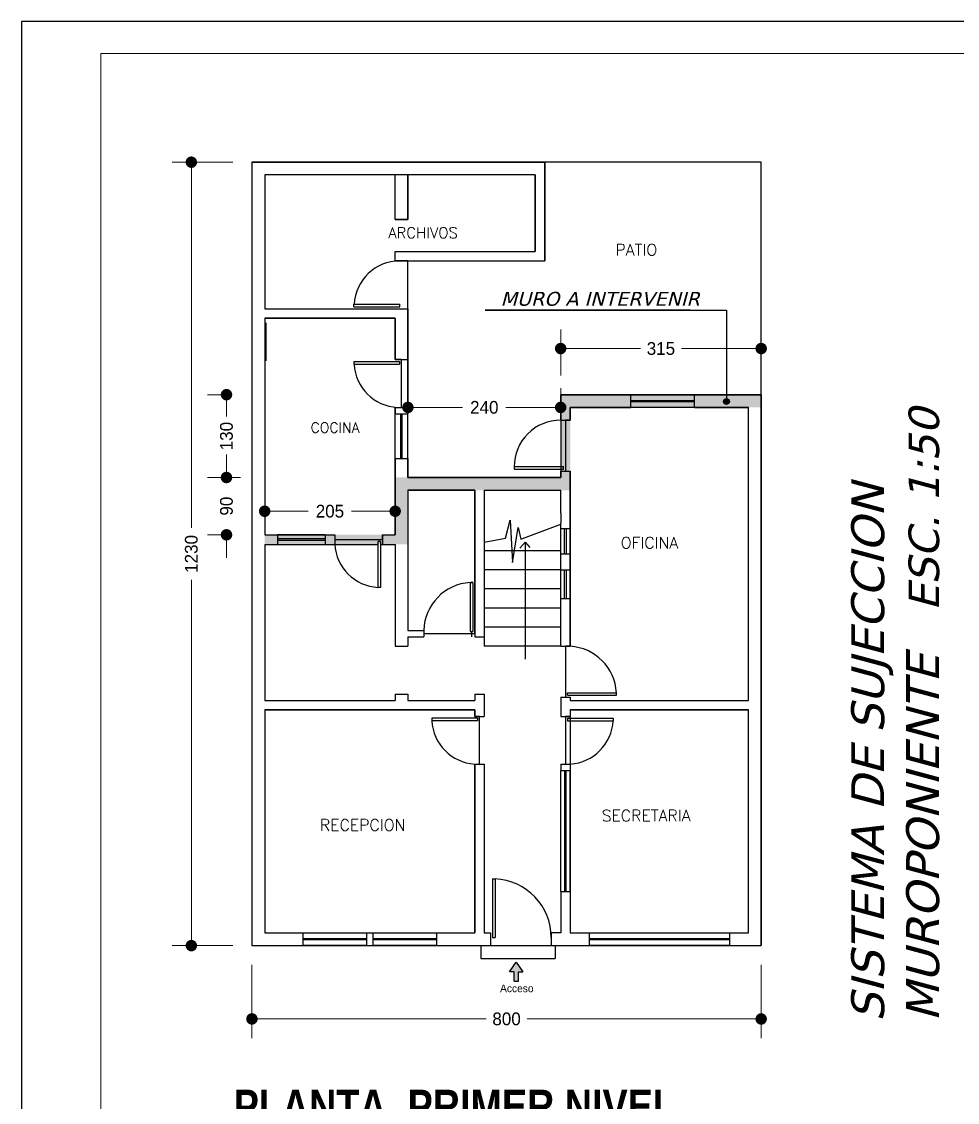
# Model space of a CAD drawing. Header units: millimetres. Extents: x 16 to 499, y 22 to 82.
# Drawn here: x 381.93 to 411.33, y 47.69 to 81.63 of the extents above; entities that cross this region are included whole.
import ezdxf

# ---------------------------------------------------------------- set-up
doc = ezdxf.new("R2010")
doc.units = ezdxf.units.MM
doc.layers.get('DEFPOINTS').update_dxf_attribs({"color": 52})
doc.layers.add('08', color=8, linetype='Continuous')
doc.layers.add('MUROS', color=7, linetype='Continuous', lineweight=18)
doc.styles.add('1', font='romans.shx', dxfattribs={"height": 40})
doc.styles.add('ROMANS', font='romans.shx', dxfattribs={"width": 0.9})
doc.styles.add('ROMANTICITALIC', font='romi____.pfb')
doc.dimstyles.get("Standard").update_dxf_attribs({"dimtxt": 0.2, "dimasz": 0.18, "dimexe": 0.3, "dimexo": 0.3, "dimgap": 0.09, "dimtad": 0, "dimdec": 0, "dimlfac": 100, "dimzin": 0, "dimdsep": 46, "dimtxsty": 'Standard', "dimblk": 'DOT', "dimcen": 0, "dimclrd": 2, "dimclre": 2, "dimclrt": 1, "dimadec": 0, "dimazin": 0, "dimtfac": 1, "dimtdec": 0, "dimtix": 1, "dimtofl": 0, "dimtmove": 0, "dimatfit": 0, "dimfxl": 1, "dimtolj": 1, "dimtzin": 0, "dimlwd": 5, "dimlwe": 5, "dimarcsym": 0})

# ---------------------------------------------------------------- blocks, each defined once
blk = doc.blocks.new('_Dot')
at = {"color": 0, "linetype": 'ByBlock', "lineweight": -2}
blk.add_line((-0.5, 0), (-1, 0), dxfattribs=at)
at = {"color": 0, "linetype": 'ByBlock', "lineweight": 40, "const_width": 0.5}
blk.add_lwpolyline([(-0.25, 0, 1), (0.25, 0, 1)], format="xyb", close=True, dxfattribs=at)
blk = doc.blocks.new('*D45')
at = {"color": 2, "lineweight": 5, "transparency": 16777216}
for p, q in [((215.377, 129.018), (214.425, 129.018)), ((214.725, 128.838), (214.725, 123.275)), ((214.725, 116.898), (214.725, 122.461)), ((215.377, 116.718), (214.425, 116.718))]:
    blk.add_line(p, q, dxfattribs=at)
at = {"layer": 'DEFPOINTS', "color": 0, "transparency": 16777216}
for p in [(214.725, 129.018), (215.677, 129.018), (215.677, 116.718)]:
    blk.add_point(p, dxfattribs=at)
at = {"color": 2, "lineweight": 5, "transparency": 16777216, "xscale": 0.18, "yscale": 0.18, "zscale": 0.18}
for p, rotation in [((214.725, 129.018), 90), ((214.725, 116.718), 270)]:
    blk.add_blockref('_Dot', p, dxfattribs=dict(at, rotation=rotation))
at = {"color": 1, "transparency": 16777216, "insert": (214.725, 122.868), "char_height": 0.2, "attachment_point": 5, "rotation": 90}
blk.add_mtext('\\A1;1230', dxfattribs=at)
blk = doc.blocks.new('*D65')
at = {"color": 2, "lineweight": 5, "transparency": 16777216}
for p, q in [((215.677, 116.418), (215.677, 115.267)), ((223.677, 116.418), (223.677, 115.267)), ((215.857, 115.567), (219.354, 115.567)), ((223.497, 115.567), (220.001, 115.567))]:
    blk.add_line(p, q, dxfattribs=at)
at = {"layer": 'DEFPOINTS', "color": 0, "transparency": 16777216}
for p in [(215.677, 116.718), (223.677, 116.718), (223.677, 115.567)]:
    blk.add_point(p, dxfattribs=at)
at = {"color": 2, "lineweight": 5, "transparency": 16777216, "xscale": 0.18, "yscale": 0.18, "zscale": 0.18, "rotation": 180}
blk.add_blockref('_Dot', (215.677, 115.567), dxfattribs=at)
at = {"color": 2, "lineweight": 5, "transparency": 16777216, "xscale": 0.18, "yscale": 0.18, "zscale": 0.18}
blk.add_blockref('_Dot', (223.677, 115.567), dxfattribs=at)
at = {"color": 1, "transparency": 16777216, "insert": (219.677, 115.567), "char_height": 0.2, "attachment_point": 5}
blk.add_mtext('\\A1;800', dxfattribs=at)
blk = doc.blocks.new('*D66')
at = {"color": 2, "lineweight": 5, "transparency": 16777216}
for p, q in [((220.527, 125.668), (220.527, 126.392)), ((223.677, 125.668), (223.677, 126.392)), ((220.707, 126.092), (221.779, 126.092)), ((223.497, 126.092), (222.426, 126.092))]:
    blk.add_line(p, q, dxfattribs=at)
at = {"layer": 'DEFPOINTS', "color": 0, "transparency": 16777216}
for p in [(223.677, 126.092), (220.527, 125.368), (223.677, 125.368)]:
    blk.add_point(p, dxfattribs=at)
at = {"color": 2, "lineweight": 5, "transparency": 16777216, "xscale": 0.18, "yscale": 0.18, "zscale": 0.18, "rotation": 180}
blk.add_blockref('_Dot', (220.527, 126.092), dxfattribs=at)
at = {"color": 2, "lineweight": 5, "transparency": 16777216, "xscale": 0.18, "yscale": 0.18, "zscale": 0.18}
blk.add_blockref('_Dot', (223.677, 126.092), dxfattribs=at)
at = {"color": 1, "transparency": 16777216, "insert": (222.102, 126.092), "char_height": 0.2, "attachment_point": 5}
blk.add_mtext('\\A1;315', dxfattribs=at)
blk = doc.blocks.new('*D67')
at = {"color": 2, "lineweight": 5, "transparency": 16777216}
for p, q in [((218.127, 124.368), (218.127, 125.468)), ((220.527, 124.368), (220.527, 125.468)), ((218.307, 125.168), (218.987, 125.168)), ((220.347, 125.168), (219.667, 125.168))]:
    blk.add_line(p, q, dxfattribs=at)
at = {"layer": 'DEFPOINTS', "color": 0, "transparency": 16777216}
for p in [(220.527, 125.168), (218.127, 124.068), (220.527, 124.068)]:
    blk.add_point(p, dxfattribs=at)
at = {"color": 2, "lineweight": 5, "transparency": 16777216, "xscale": 0.18, "yscale": 0.18, "zscale": 0.18, "rotation": 180}
blk.add_blockref('_Dot', (218.127, 125.168), dxfattribs=at)
at = {"color": 2, "lineweight": 5, "transparency": 16777216, "xscale": 0.18, "yscale": 0.18, "zscale": 0.18}
blk.add_blockref('_Dot', (220.527, 125.168), dxfattribs=at)
at = {"color": 1, "transparency": 16777216, "insert": (219.327, 125.168), "char_height": 0.2, "attachment_point": 5}
blk.add_mtext('\\A1;240', dxfattribs=at)
blk = doc.blocks.new('*D68')
at = {"color": 2, "lineweight": 5, "transparency": 16777216}
for p, q in [((215.877, 123.468), (215.877, 123.838)), ((217.927, 123.468), (217.927, 123.838)), ((216.057, 123.538), (216.562, 123.538)), ((217.747, 123.538), (217.242, 123.538))]:
    blk.add_line(p, q, dxfattribs=at)
at = {"layer": 'DEFPOINTS', "color": 0, "transparency": 16777216}
for p in [(217.927, 123.538), (215.877, 123.168), (217.927, 123.168)]:
    blk.add_point(p, dxfattribs=at)
at = {"color": 2, "lineweight": 5, "transparency": 16777216, "xscale": 0.18, "yscale": 0.18, "zscale": 0.18, "rotation": 180}
blk.add_blockref('_Dot', (215.877, 123.538), dxfattribs=at)
at = {"color": 2, "lineweight": 5, "transparency": 16777216, "xscale": 0.18, "yscale": 0.18, "zscale": 0.18}
blk.add_blockref('_Dot', (217.927, 123.538), dxfattribs=at)
at = {"color": 1, "transparency": 16777216, "insert": (216.902, 123.538), "char_height": 0.2, "attachment_point": 5}
blk.add_mtext('\\A1;205', dxfattribs=at)
blk = doc.blocks.new('*D69')
at = {"color": 2, "lineweight": 5, "transparency": 16777216}
for p, q in [((215.277, 124.248), (215.277, 124.428)), ((215.499, 124.068), (214.977, 124.068)), ((215.299, 123.168), (214.977, 123.168)), ((215.277, 122.988), (215.277, 122.808))]:
    blk.add_line(p, q, dxfattribs=at)
at = {"layer": 'DEFPOINTS', "color": 0, "transparency": 16777216}
for p in [(215.277, 124.068), (215.799, 124.068), (215.599, 123.168)]:
    blk.add_point(p, dxfattribs=at)
at = {"color": 2, "lineweight": 5, "transparency": 16777216, "xscale": 0.18, "yscale": 0.18, "zscale": 0.18}
for p, rotation in [((215.277, 124.068), 270), ((215.277, 123.168), 90)]:
    blk.add_blockref('_Dot', p, dxfattribs=dict(at, rotation=rotation))
at = {"color": 1, "transparency": 16777216, "insert": (215.277, 123.618), "char_height": 0.2, "attachment_point": 5, "rotation": 90}
blk.add_mtext('\\A1;90', dxfattribs=at)
blk = doc.blocks.new('*D70')
at = {"color": 2, "lineweight": 5, "transparency": 16777216}
for p, q in [((215.323, 125.368), (214.977, 125.368)), ((215.277, 125.188), (215.277, 125.025)), ((215.277, 124.248), (215.277, 124.411)), ((215.323, 124.068), (214.977, 124.068))]:
    blk.add_line(p, q, dxfattribs=at)
at = {"layer": 'DEFPOINTS', "color": 0, "transparency": 16777216}
for p in [(215.277, 125.368), (215.623, 125.368), (215.623, 124.068)]:
    blk.add_point(p, dxfattribs=at)
at = {"color": 2, "lineweight": 5, "transparency": 16777216, "xscale": 0.18, "yscale": 0.18, "zscale": 0.18}
for p, rotation in [((215.277, 125.368), 90), ((215.277, 124.068), 270)]:
    blk.add_blockref('_Dot', p, dxfattribs=dict(at, rotation=rotation))
at = {"color": 1, "transparency": 16777216, "insert": (215.277, 124.718), "char_height": 0.2, "attachment_point": 5, "rotation": 90}
blk.add_mtext('\\A1;130', dxfattribs=at)
blk = doc.blocks.new('PLANTA PRIMER NIVEL')
blk.add_hatch(color=6).paths.add_polyline_path([(219.794, 116.309), (219.794, 116.159), (219.864, 116.159), (219.864, 116.309), (219.934, 116.309), (219.829, 116.459), (219.724, 116.309)])
at = {"color": 2}
for p, q in [((215.677, 129.018), (215.677, 116.718)), ((215.677, 129.018), (220.277, 129.018)), ((220.277, 129.018), (220.277, 127.468)), ((217.927, 128.818), (215.877, 128.818)), ((215.877, 128.818), (215.877, 126.718)), ((217.927, 128.118), (217.927, 128.818)), ((218.127, 128.118), (218.127, 128.818)), ((220.127, 128.818), (218.127, 128.818)), ((220.127, 128.818), (220.127, 127.618)), ((217.927, 128.118), (218.127, 128.118)), ((217.927, 127.618), (220.127, 127.618)), ((217.927, 127.468), (217.927, 127.618)), ((217.927, 127.468), (220.277, 127.468)), ((215.877, 126.718), (218.127, 126.718)), ((218.127, 126.718), (218.127, 125.918)), ((215.877, 126.568), (215.877, 123.168)), ((215.877, 126.568), (217.927, 126.568)), ((217.927, 126.568), (217.927, 125.918)), ((217.927, 125.918), (218.127, 125.918)), ((220.527, 125.368), (221.627, 125.368)), ((220.527, 124.968), (220.527, 125.368)), ((221.627, 125.168), (221.627, 125.368)), ((222.627, 125.368), (223.677, 125.368)), ((222.627, 125.168), (222.627, 125.368)), ((223.677, 125.368), (223.677, 116.718)), ((220.677, 125.168), (221.627, 125.168)), ((220.677, 124.968), (220.677, 125.168)), ((222.627, 125.168), (223.477, 125.168)), ((223.477, 120.568), (223.477, 125.168)), ((220.527, 124.968), (220.677, 124.968)), ((217.927, 124.368), (217.927, 123.168)), ((217.927, 124.368), (218.127, 124.368)), ((218.127, 124.368), (218.127, 124.068)), ((218.127, 124.068), (220.527, 124.068)), ((220.527, 124.068), (220.527, 124.168)), ((220.527, 124.168), (220.677, 124.168)), ((220.677, 123.268), (220.677, 124.168)), ((218.127, 123.868), (218.127, 121.668)), ((218.127, 123.868), (219.177, 123.868)), ((219.177, 123.868), (219.177, 121.568)), ((219.327, 123.868), (219.327, 121.568)), ((219.327, 123.868), (220.527, 123.868)), ((220.527, 123.509), (220.527, 123.868)), ((220.527, 123.509), (220.527, 123.353)), ((220.527, 123.268), (220.527, 123.353)), ((220.527, 123.268), (220.677, 123.268)), ((215.877, 123.168), (216.077, 123.168)), ((215.877, 123.018), (215.877, 120.568)), ((215.877, 123.018), (216.077, 123.018)), ((216.077, 123.168), (216.077, 123.018)), ((216.827, 123.168), (216.977, 123.168)), ((216.827, 123.168), (216.827, 123.018)), ((216.827, 123.018), (216.977, 123.018)), ((216.977, 123.168), (216.977, 123.018)), ((217.727, 123.168), (217.927, 123.168)), ((217.727, 123.168), (217.727, 123.018)), ((217.727, 123.018), (217.927, 123.018)), ((217.927, 123.018), (217.927, 121.418)), ((220.527, 122.618), (220.527, 122.868)), ((220.527, 122.868), (220.677, 122.868)), ((220.677, 122.618), (220.677, 122.868)), ((220.527, 122.618), (220.677, 122.618)), ((220.527, 121.418), (220.527, 122.168)), ((220.527, 122.168), (220.677, 122.168)), ((220.677, 121.418), (220.677, 122.168)), ((218.127, 121.668), (218.377, 121.668)), ((218.377, 121.668), (218.377, 121.568)), ((218.127, 121.568), (218.377, 121.568)), ((218.127, 121.568), (218.127, 121.418)), ((219.177, 121.568), (219.327, 121.568)), ((217.927, 121.418), (218.127, 121.418)), ((220.527, 121.418), (220.677, 121.418)), ((217.927, 120.668), (217.927, 120.568)), ((217.927, 120.668), (218.127, 120.668)), ((218.127, 120.668), (218.127, 120.568)), ((219.177, 120.668), (219.177, 120.568)), ((219.177, 120.668), (219.327, 120.668)), ((219.327, 120.668), (219.327, 120.318)), ((215.877, 120.568), (217.927, 120.568)), ((218.127, 120.568), (219.177, 120.568)), ((220.527, 120.618), (220.527, 120.318)), ((220.527, 120.618), (220.677, 120.618)), ((220.677, 120.618), (220.677, 120.568)), ((220.677, 120.568), (223.477, 120.568)), ((215.877, 120.418), (219.177, 120.418)), ((215.877, 120.418), (215.877, 116.918)), ((219.177, 120.418), (219.177, 120.318)), ((219.177, 120.318), (219.327, 120.318)), ((220.527, 120.318), (220.677, 120.318)), ((220.677, 120.418), (223.477, 120.418)), ((220.677, 120.418), (220.677, 120.318)), ((223.477, 116.918), (223.477, 120.418)), ((219.177, 119.568), (219.177, 116.918)), ((219.177, 119.568), (219.327, 119.568)), ((219.327, 119.568), (219.327, 116.918)), ((220.527, 117.568), (220.527, 116.918)), ((220.527, 117.568), (220.677, 117.568)), ((220.677, 117.568), (220.677, 116.918)), ((215.877, 116.918), (216.477, 116.918)), ((216.477, 116.918), (216.477, 116.718)), ((218.577, 116.918), (219.177, 116.918)), ((218.577, 116.918), (218.577, 116.718)), ((219.327, 116.918), (219.427, 116.918)), ((219.427, 116.918), (219.427, 116.718)), ((220.377, 116.918), (220.377, 116.718)), ((220.527, 116.918), (220.377, 116.918)), ((220.677, 116.918), (220.977, 116.918)), ((220.977, 116.918), (220.977, 116.718)), ((223.177, 116.918), (223.177, 116.718)), ((223.177, 116.918), (223.477, 116.918)), ((215.677, 116.718), (216.477, 116.718)), ((218.577, 116.718), (219.427, 116.718)), ((220.377, 116.718), (220.977, 116.718)), ((223.177, 116.718), (223.677, 116.718))]:
    blk.add_line(p, q, dxfattribs=at)
at = {"color": 1}
for p, q in [((223.677, 129.018), (220.277, 129.018)), ((223.677, 125.368), (223.677, 129.018)), ((218.127, 126.718), (218.127, 127.468)), ((217.28, 126.788), (218, 126.788)), ((217.28, 126.748), (217.28, 126.788)), ((218, 126.748), (218, 126.788)), ((217.28, 126.748), (218, 126.748)), ((215.899, 125.897), (215.899, 126.497)), ((218.127, 125.918), (218.127, 125.168)), ((217.277, 125.888), (217.997, 125.888)), ((217.277, 125.888), (217.277, 125.848)), ((217.277, 125.848), (217.997, 125.848)), ((217.997, 125.888), (217.997, 125.848)), ((221.627, 125.278), (222.627, 125.278)), ((222.627, 125.258), (221.627, 125.258)), ((218.017, 124.368), (218.017, 125.068)), ((218.037, 124.368), (218.037, 125.068)), ((220.527, 124.968), (220.527, 124.238)), ((219.798, 124.238), (220.572, 124.238)), ((219.798, 124.238), (219.798, 124.198)), ((220.572, 124.198), (220.572, 124.238)), ((219.798, 124.198), (220.572, 124.198)), ((220.527, 124.198), (220.527, 124.168)), ((220.587, 122.868), (220.587, 123.268)), ((220.617, 122.868), (220.617, 123.268)), ((216.827, 123.103), (216.077, 123.103)), ((216.077, 123.083), (216.827, 123.083)), ((216.977, 123.018), (217.657, 123.018)), ((217.657, 123.063), (217.657, 122.343)), ((217.697, 123.063), (217.657, 123.063)), ((217.697, 123.063), (217.697, 122.343)), ((217.697, 123.018), (217.727, 123.018)), ((220.527, 122.918), (219.327, 122.918)), ((220.527, 122.618), (219.327, 122.618)), ((220.587, 122.168), (220.587, 122.618)), ((220.617, 122.168), (220.617, 122.618)), ((217.697, 122.343), (217.657, 122.343)), ((219.107, 122.418), (219.107, 121.648)), ((219.107, 122.418), (219.147, 122.418)), ((219.147, 122.418), (219.147, 121.648)), ((220.527, 122.318), (219.327, 122.318)), ((220.527, 122.018), (219.327, 122.018)), ((220.527, 121.718), (219.327, 121.718)), ((219.107, 121.648), (219.147, 121.648)), ((219.327, 121.568), (219.327, 121.418)), ((220.527, 121.418), (219.327, 121.418)), ((220.632, 120.688), (221.402, 120.688)), ((220.632, 120.648), (220.632, 120.688)), ((220.632, 120.648), (221.402, 120.648)), ((221.402, 120.648), (221.402, 120.688)), ((219.222, 120.288), (218.502, 120.288)), ((218.502, 120.288), (218.502, 120.248)), ((219.222, 120.248), (218.502, 120.248)), ((219.222, 120.288), (219.222, 120.248)), ((220.632, 120.288), (221.352, 120.288)), ((220.632, 120.288), (220.632, 120.248)), ((220.632, 120.248), (221.352, 120.248)), ((221.352, 120.288), (221.352, 120.248)), ((220.592, 117.568), (220.592, 119.468)), ((220.612, 117.568), (220.612, 119.468)), ((219.457, 117.768), (219.457, 116.848)), ((219.457, 117.768), (219.497, 117.768)), ((219.497, 117.768), (219.497, 116.848)), ((216.477, 116.828), (217.477, 116.828)), ((217.477, 116.808), (216.477, 116.808)), ((217.577, 116.828), (218.577, 116.828)), ((218.577, 116.808), (217.577, 116.808)), ((219.457, 116.848), (219.497, 116.848)), ((220.977, 116.828), (223.177, 116.828)), ((223.177, 116.808), (220.977, 116.808)), ((219.427, 116.718), (220.377, 116.718))]:
    blk.add_line(p, q, dxfattribs=at)
at = {"color": 6}
for p, q in [((221.627, 125.368), (222.627, 125.368)), ((217.927, 124.368), (217.927, 125.068)), ((218.127, 124.368), (218.127, 125.068)), ((222.627, 125.168), (221.627, 125.168)), ((219.662, 123.114), (219.733, 123.397)), ((219.733, 123.397), (219.768, 122.731)), ((219.768, 122.731), (219.86, 123.284)), ((219.86, 123.284), (219.903, 123.099)), ((219.903, 123.099), (220.527, 123.336)), ((220.527, 122.868), (220.527, 123.268)), ((220.677, 122.868), (220.677, 123.268)), ((216.827, 123.168), (216.077, 123.168)), ((216.077, 123.018), (216.827, 123.018)), ((219.327, 123.05), (219.662, 123.114)), ((219.97, 123.051), (219.885, 122.957)), ((219.97, 123.051), (219.97, 121.215)), ((219.97, 123.051), (220.045, 122.967)), ((220.527, 122.168), (220.527, 122.618)), ((220.677, 122.168), (220.677, 122.618)), ((219.129, 122.433), (219.129, 122.418)), ((219.129, 121.634), (219.129, 121.648)), ((219.129, 121.568), (219.129, 121.634)), ((220.527, 117.568), (220.527, 119.468)), ((220.677, 117.568), (220.677, 119.468)), ((216.477, 116.918), (217.477, 116.918)), ((217.577, 116.918), (218.577, 116.918)), ((220.977, 116.918), (223.177, 116.918)), ((217.477, 116.718), (216.477, 116.718)), ((218.577, 116.718), (217.577, 116.718)), ((219.275, 116.718), (219.275, 116.518)), ((220.443, 116.718), (220.443, 116.518)), ((223.177, 116.718), (220.977, 116.718)), ((219.275, 116.518), (220.443, 116.518)), ((219.724, 116.309), (219.829, 116.459)), ((219.829, 116.459), (219.934, 116.309)), ((219.794, 116.309), (219.724, 116.309)), ((219.794, 116.159), (219.794, 116.309)), ((219.864, 116.159), (219.864, 116.309)), ((219.864, 116.309), (219.934, 116.309)), ((219.794, 116.159), (219.864, 116.159))]:
    blk.add_line(p, q, dxfattribs=at)
at = {"color": 3}
for p, q in [((217.927, 125.168), (217.927, 125.068)), ((217.927, 125.168), (218.127, 125.168)), ((217.927, 125.068), (218.127, 125.068)), ((218.127, 125.168), (218.127, 125.068)), ((220.527, 119.568), (220.527, 119.468)), ((220.527, 119.568), (220.677, 119.568)), ((220.527, 119.468), (220.677, 119.468)), ((220.677, 119.568), (220.677, 119.468)), ((217.477, 116.918), (217.477, 116.718)), ((217.477, 116.918), (217.577, 116.918)), ((217.577, 116.918), (217.577, 116.718)), ((217.477, 116.718), (217.577, 116.718))]:
    blk.add_line(p, q, dxfattribs=at)
for points in [[(215.677, 129.018), (215.677, 116.718), (223.677, 116.718), (223.677, 125.368), (220.527, 125.368), (220.527, 124.068), (218.127, 124.068), (218.127, 127.468), (220.277, 127.468), (220.277, 129.018), (215.677, 129.018)], [(215.877, 128.818), (215.877, 126.718), (218.127, 126.718), (218.127, 127.468), (217.927, 127.468), (217.927, 127.618), (220.127, 127.618), (220.127, 128.818), (218.127, 128.818), (218.127, 128.118), (217.927, 128.118), (217.927, 128.818), (215.877, 128.818)], [(215.877, 128.818), (215.877, 126.718), (218.127, 126.718), (218.127, 127.468), (217.927, 127.468), (217.927, 127.618), (220.127, 127.618), (220.127, 128.818), (215.877, 128.818)], [(216.977, 123.093), (217.727, 123.093), (217.727, 123.168), (217.927, 123.168), (217.927, 125.168), (218.027, 125.168), (218.027, 125.918), (217.927, 125.918), (217.927, 126.568), (215.877, 126.568), (215.877, 123.168), (216.977, 123.168), (216.977, 123.093)], [(220.602, 121.418), (220.602, 120.618), (220.677, 120.618), (220.677, 120.568), (223.477, 120.568), (223.477, 125.168), (220.677, 125.168), (220.677, 124.968), (220.602, 124.968), (220.602, 124.168), (220.677, 124.168), (220.677, 121.418), (220.602, 121.418)], [(218.377, 121.618), (219.177, 121.618), (219.177, 123.868), (218.127, 123.868), (218.127, 121.668), (218.377, 121.668), (218.377, 121.618)], [(219.252, 119.568), (219.252, 120.318), (219.177, 120.318), (219.177, 120.418), (215.877, 120.418), (215.877, 116.918), (219.177, 116.918), (219.177, 119.568), (219.252, 119.568)], [(220.677, 116.918), (223.477, 116.918), (223.477, 120.418), (220.677, 120.418), (220.677, 120.318), (220.602, 120.318), (220.602, 119.568), (220.677, 119.568), (220.677, 116.918)], [(220.677, 120.418), (220.677, 116.918), (223.477, 116.918), (223.477, 120.418), (220.677, 120.418)]]:
    blk.add_lwpolyline(points)
at = {"color": 6}
for centre, radius, start, end in [((218, 126.748), 0.72, 90.1605, 176.8202), ((218.001, 125.888), 0.721, 183.5763, 266.8202), ((220.527, 124.238), 0.73, 90, 180.0389), ((217.697, 123.063), 0.721, 183.5763, 266.8202), ((219.147, 121.648), 0.771, 92.9737, 178.5121), ((220.632, 120.648), 0.771, 2.9737, 86.6553), ((219.222, 120.288), 0.721, 183.1798, 266.4237), ((220.632, 120.288), 0.721, 273.5763, 356.8202), ((219.457, 116.848), 0.92, 359.7806, 87.5104)]:
    blk.add_arc(centre, radius, start, end, dxfattribs=at)
at = {"color": 3}
for s, height, style, p in [('ARCHIVOS', 0.17, 'ROMANS', (217.818, 127.825)), ('PATIO', 0.18, 'ROMANS', (221.387, 127.553)), ('COCINA', 0.16, 'ROMANS', (216.599, 124.771)), ('OFICINA', 0.18, 'ROMANS', (221.471, 122.953)), ('SECRETARIA', 0.18, 'ROMANS', (221.171, 118.67)), ('RECEPCION', 0.18, 'ROMANS', (216.745, 118.522)), ('Acceso', 0.12, 'ROMANTICITALIC', (219.575, 115.987))]:
    blk.add_text(s, height=height, dxfattribs=dict(at, style=style)).set_placement(p)
dim = blk.add_linear_dim(base=(214.725, 129.018), p1=(215.677, 116.718), p2=(215.677, 129.018), angle=90, dimstyle='Standard')
dim.commit()
dim.dimension.update_dxf_attribs({"geometry": '*D45', "text_midpoint": (214.725, 122.868)})
at = {"color": 2}
for base, p1, p2, picture, middle in [((223.677, 126.092), (220.527, 125.368), (223.677, 125.368), '*D66', (222.102, 126.092)), ((220.527, 125.168), (218.127, 124.068), (220.527, 124.068), '*D67', (219.327, 125.168)), ((217.927, 123.538), (215.877, 123.168), (217.927, 123.168), '*D68', (216.902, 123.538)), ((223.677, 115.567), (215.677, 116.718), (223.677, 116.718), '*D65', (219.677, 115.567))]:
    dim = blk.add_linear_dim(base=base, p1=p1, p2=p2, dimstyle='Standard', dxfattribs=at)
    dim.commit()
    dim.dimension.update_dxf_attribs({"geometry": picture, "text_midpoint": middle})
for base, p1, p2, picture, middle in [((215.277, 125.368), (215.623, 124.068), (215.623, 125.368), '*D70', (215.277, 124.718)), ((215.277, 124.068), (215.599, 123.168), (215.799, 124.068), '*D69', (215.277, 123.618))]:
    dim = blk.add_linear_dim(base=base, p1=p1, p2=p2, angle=90, dimstyle='Standard', dxfattribs=at)
    dim.commit()
    dim.dimension.update_dxf_attribs({"geometry": picture, "text_midpoint": middle})

msp = doc.modelspace()

# ---------------------------------------------------------------- hatches: boundary and pattern name
at = {"true_color": 0x727430, "transparency": 33554495}
h = msp.add_hatch(color=67, dxfattribs=at)
h.dxf.hatch_style = 1
h.paths.add_polyline_path([(405.164, 69.516), (405.164, 69.916), (398.864, 69.916), (398.864, 67.316), (393.664, 67.316), (393.664, 65.516), (389.564, 65.516), (389.564, 65.216), (394.064, 65.216), (394.064, 66.916), (399.164, 66.916), (399.164, 69.516)])
at = {"true_color": 0x727430}
h = msp.add_hatch(color=67, dxfattribs=at)
h.dxf.hatch_style = 1
edge = h.paths.add_edge_path()
edge.add_arc((404.072, 69.701), 0.0944, 0, 360)

# ---------------------------------------------------------------- linework, layer by layer
at = {"color": 2}
for p, q in [((402.937, 72.566), (396.487, 72.566)), ((396.487, 72.566), (404.072, 72.566)), ((404.072, 72.566), (404.072, 69.701))]:
    msp.add_line(p, q, dxfattribs=at)
msp.add_circle((404.072, 69.701), 0.0944, dxfattribs=at)
at = {"layer": '08', "linetype": 'Continuous'}
msp.add_lwpolyline([(381.925, 81.63), (381.925, 22.23), (499.328, 22.23), (499.328, 81.63), (381.925, 81.63)], dxfattribs=at)
at = {"layer": 'MUROS', "color": 4, "linetype": 'Continuous', "lineweight": 0}
msp.add_lwpolyline([(384.41, 80.63), (384.41, 23.23), (498.08, 23.23), (498.08, 80.63)], close=True, dxfattribs=at)

# ---------------------------------------------------------------- block references
at = {"color": 2, "xscale": 2, "yscale": 2, "zscale": 2}
msp.add_blockref('PLANTA PRIMER NIVEL', (-42.191, -180.82), dxfattribs=at)

# ---------------------------------------------------------------- texts
at = {"color": 1, "insert": (389.495, 73.145), "char_height": 0.43735, "width": 13.8823, "attachment_point": 1}
msp.add_mtext('\\pi7.4777;{\\fVerdana|b0|i1|c0|p34;MURO A INTERVENIR \\fVerdana|b0|i0|c0|p34;\\H0.70832x;\\P\\pi13.459;\\fVerdana|b0|i1|c0|p34;\\H1.4118x;  }', dxfattribs=at)
at = {"color": 4, "insert": (407.992, 50.223), "char_height": 1.0348, "width": 35.82462, "attachment_point": 1, "rotation": 90, "style": '1'}
msp.add_mtext('{\\fVerdana|b0|i1|c0|p34;SISTEMA DE SUJECCION \\PMUROPONIENTE   \\H0.92598x;ESC. 1:50}', dxfattribs=at)
at = {"color": 251, "insert": (385.294, 48.092), "char_height": 1.0348, "width": 35.82462, "attachment_point": 1, "style": '1'}
msp.add_mtext('{\\fSwis721 Cn BT|b1|i0|c0|p34;          \\C4;PLANTA  PRIMER NIVEL\\P          \\H0.72478x;ESC. 1:50}', dxfattribs=at)

doc.saveas('drawing.dxf')
